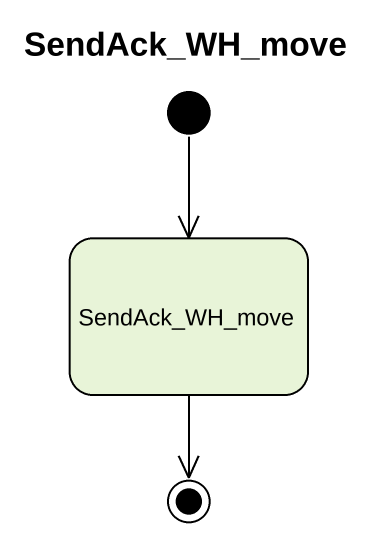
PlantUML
@startuml
title SendAck_WH_move
hide empty description
state SendAck_WH_move
[*] --> SendAck_WH_move
SendAck_WH_move --> [*]
@enduml
